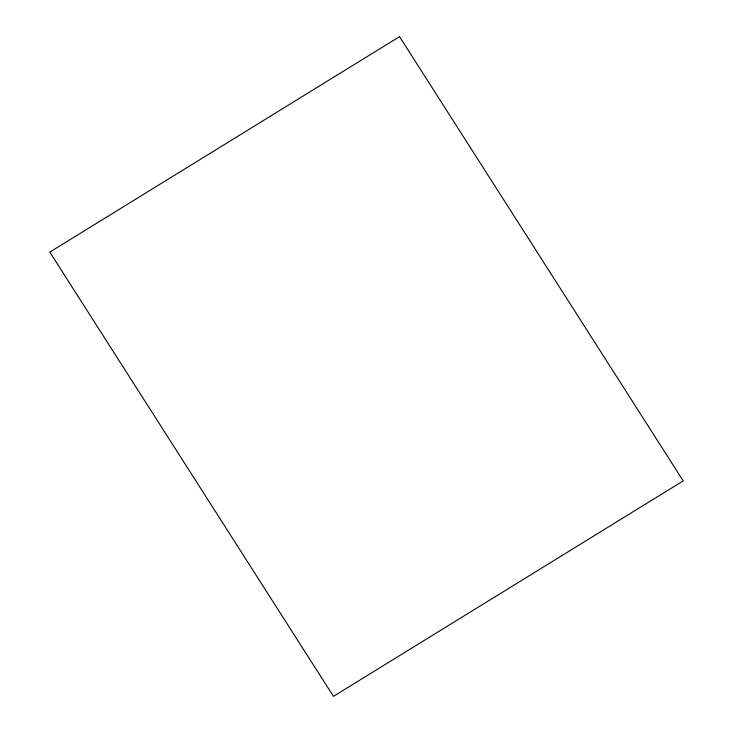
<?xml version="1.0" encoding="UTF-8"?>
<svg xmlns="http://www.w3.org/2000/svg" width="733" height="733" viewBox="0 0 733 733"><rect width="100%" height="100%" fill="white"/><g stroke="black" fill="none" stroke-linecap="round" stroke-linejoin="round"><path stroke-width="1.1" d="M399.531 36.65L49.789 252.115L333.469 696.35L683.211 480.885L399.531 36.65"/></g></svg>
